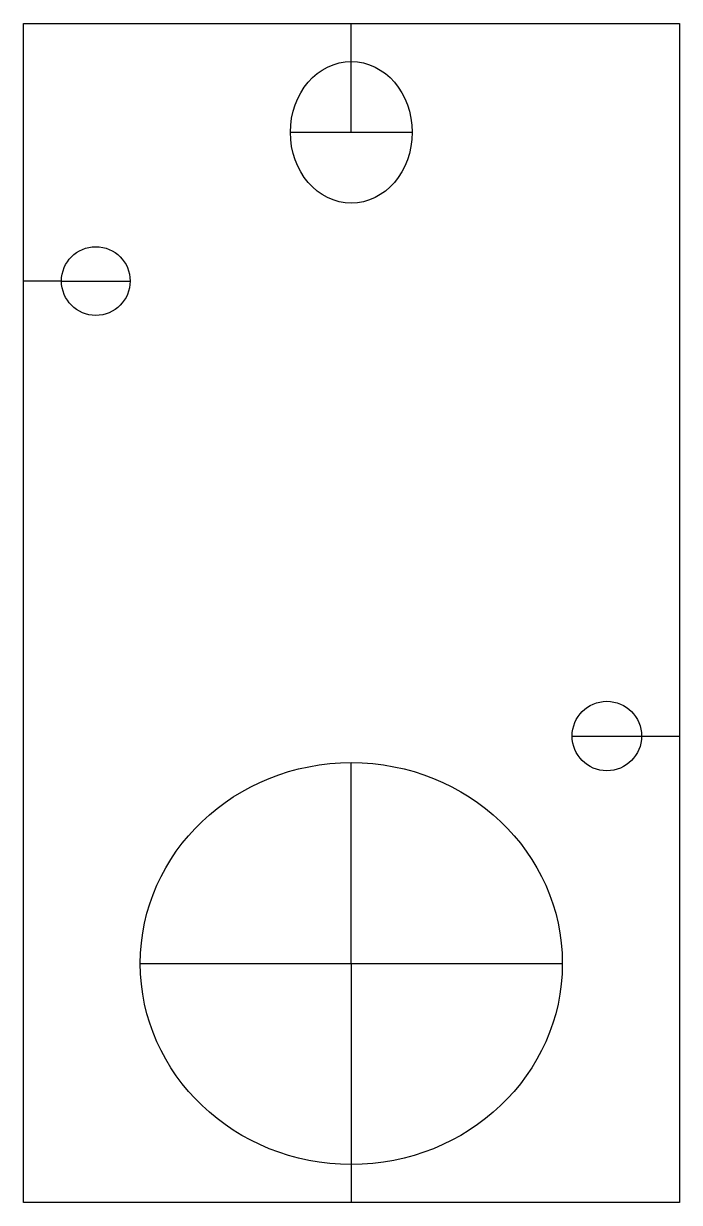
# Model space of a CAD drawing. Header units: millimetres. Extents: x 326 to 1191, y -1815 to -261.
import ezdxf

# ---------------------------------------------------------------- set-up
doc = ezdxf.new("R2010")
doc.units = ezdxf.units.MM

msp = doc.modelspace()

# ---------------------------------------------------------------- linework, layer by layer
for p, q in [((758.1, -310.5), (758.1, -260.5)), ((758.1, -403.9), (758.1, -310.5)), ((677.8, -403.9), (838.4, -403.9)), ((375.9, -600), (325.9, -600)), ((375.9, -600), (466.4, -600)), ((1049.3, -1200), (1140.8, -1200)), ((1140.8, -1200), (1190.8, -1200)), ((758.1, -1500), (758.1, -1235)), ((479.8, -1500), (1036.5, -1500)), ((758.1, -1500), (758.1, -1765)), ((758.1, -1765), (758.1, -1765)), ((758.1, -1765), (758.1, -1815))]:
    msp.add_line(p, q)
msp.add_lwpolyline([(325.9, -260.5), (1190.8, -260.5), (1190.8, -1815), (325.9, -1815)], close=True)
for centre, radius in [((421.2, -600), 45.3), ((1095.1, -1200), 45.8)]:
    msp.add_circle(centre, radius)
for centre, major_axis, ratio in [((758.1, -403.9), (0, -93.4), 0.860187), ((758.1, -1500), (278.3, 0), 0.952069)]:
    msp.add_ellipse(centre, major_axis=major_axis, ratio=ratio)

doc.saveas('drawing.dxf')
